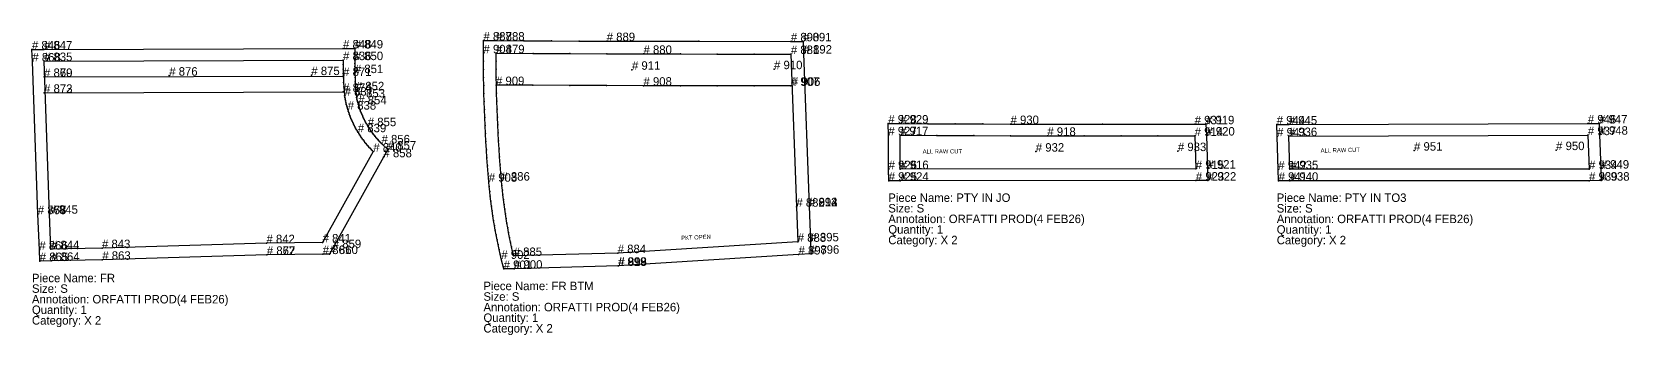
# Model space of a CAD drawing. Extents: x 0 to 6845, y -322 to 348.
# Drawn here: x 5338 to 6845, y -180 to 106 of the extents above; entities that cross this region are included whole.
import ezdxf

# ---------------------------------------------------------------- set-up
doc = ezdxf.new("R2010")
doc.units = 0

# ---------------------------------------------------------------- blocks, each defined once
blk = doc.blocks.new('FR______S')
at = {"layer": '1'}
blk.add_lwpolyline([(11.96, 89.46), (23.33, 89.49), (305.64, 90.37), (316.67, 90.41), (316.68, 79.38), (316.66, 76.31), (316.68, 73.24), (316.74, 70.18), (316.84, 67.11), (317.01, 63.05), (317.22, 58.99), (317.47, 54.93), (317.76, 50.87), (317.85, 49.18), (318, 47.5), (318.2, 45.82), (318.46, 44.15), (318.77, 42.5), (319.13, 40.87), (319.55, 39.24), (320.03, 37.63), (320.43, 36.28), (320.86, 34.93), (321.31, 33.59), (321.78, 32.26), (322.27, 30.94), (322.79, 29.62), (323.32, 28.32), (323.88, 27.02), (324.45, 25.73), (325.04, 24.45), (325.66, 23.18), (326.29, 21.92), (326.95, 20.67), (327.62, 19.42), (328.32, 18.19), (329.03, 16.98), (329.71, 15.86), (330.4, 14.76), (331.12, 13.67), (331.85, 12.59), (332.6, 11.53), (333.37, 10.48), (334.16, 9.44), (334.96, 8.42), (335.78, 7.4), (336.62, 6.41), (337.48, 5.43), (338.35, 4.46), (339.24, 3.51), (340.14, 2.57), (341.07, 1.65), (342, 0.74), (347.87, -5.13), (343.83, -12.39), (295.99, -98.17), (292.89, -103.72), (286.52, -103.81), (233.72, -104.5), (78.39, -109.16), (30.16, -110.17), (19.39, -110.39), (18.94, -99.63), (17.55, -66.11), (12.37, 78.1)], close=True, dxfattribs=at)
at = {"layer": '13'}
for p in [(141.6, 64.71), (275.72, 65.24)]:
    blk.add_point(p, dxfattribs=at)
at = {"layer": '14'}
blk.add_lwpolyline([(23.36, 78.49), (305.68, 79.37), (305.68, 75.17), (305.74, 70.96), (305.84, 66.76), (306, 62.56), (306.21, 58.36), (306.48, 54.16), (306.8, 49.97), (307.17, 45.78), (307.35, 44.1), (307.59, 42.43), (307.88, 40.77), (308.23, 39.11), (308.62, 37.47), (309.07, 35.84), (309.56, 34.23), (310.11, 32.63), (310.54, 31.23), (311, 29.84), (311.48, 28.45), (311.97, 27.07), (312.5, 25.7), (313.04, 24.34), (313.6, 22.99), (314.19, 21.64), (314.8, 20.31), (315.42, 18.98), (316.07, 17.67), (316.74, 16.37), (317.43, 15.07), (318.15, 13.79), (318.88, 12.52), (319.63, 11.26), (320.4, 10.01), (321.19, 8.78), (322, 7.56), (322.83, 6.35), (323.68, 5.16), (324.55, 3.97), (325.44, 2.81), (326.34, 1.65), (327.27, 0.51), (328.21, -0.61), (329.17, -1.72), (330.14, -2.81), (331.14, -3.89), (332.15, -4.95), (333.17, -6), (334.22, -7.03), (286.38, -92.81), (233.39, -93.51), (78.1, -98.16), (29.93, -99.17), (28.54, -65.68)], close=True, dxfattribs=at)
at = {"layer": '2'}
for p in [(11.96, 89.46), (11.96, 89.46), (23.36, 78.49), (23.36, 78.49), (305.68, 79.37), (316.67, 90.41), (23.41, 63.49), (23.41, 63.49), (23.41, 63.49), (305.73, 64.37), (305.73, 64.37), (23.45, 48.49), (23.45, 48.49), (23.45, 48.49), (305.77, 49.37), (305.77, 49.37), (334.22, -7.03), (347.87, -5.13), (29.93, -99.17), (233.39, -93.51), (233.72, -104.5), (286.38, -92.81), (292.89, -103.72), (19.39, -110.39)]:
    blk.add_point(p, dxfattribs=at)
at = {"layer": '3'}
for p in [(12.37, 78.1), (23.33, 89.49), (305.64, 90.37), (316.66, 76.31), (316.68, 79.38), (305.68, 75.17), (305.74, 70.96), (305.84, 66.76), (306, 62.56), (316.68, 73.24), (316.74, 70.18), (316.84, 67.11), (317.01, 63.05), (306.21, 58.36), (306.48, 54.16), (306.8, 49.97), (307.17, 45.78), (317.22, 58.99), (317.47, 54.93), (317.76, 50.87), (317.85, 49.18), (318, 47.5), (318.2, 45.82), (307.35, 44.1), (307.59, 42.43), (307.88, 40.77), (308.23, 39.11), (308.62, 37.47), (309.07, 35.84), (309.56, 34.23), (310.11, 32.63), (310.54, 31.23), (318.46, 44.15), (318.77, 42.5), (319.13, 40.87), (319.55, 39.24), (320.03, 37.63), (320.43, 36.28), (320.86, 34.93), (321.31, 33.59), (321.78, 32.26), (322.27, 30.94), (311, 29.84), (311.48, 28.45), (311.97, 27.07), (312.5, 25.7), (313.04, 24.34), (313.6, 22.99), (314.19, 21.64), (314.8, 20.31), (315.42, 18.98), (316.07, 17.67), (316.74, 16.37), (322.79, 29.62), (323.32, 28.32), (323.88, 27.02), (324.45, 25.73), (325.04, 24.45), (325.66, 23.18), (326.29, 21.92), (326.95, 20.67), (327.62, 19.42), (328.32, 18.19), (329.03, 16.98), (329.71, 15.86), (317.43, 15.07), (318.15, 13.79), (318.88, 12.52), (319.63, 11.26), (320.4, 10.01), (321.19, 8.78), (322, 7.56), (322.83, 6.35), (323.68, 5.16), (324.55, 3.97), (325.44, 2.81), (326.34, 1.65), (327.27, 0.51), (330.4, 14.76), (331.12, 13.67), (331.85, 12.59), (332.6, 11.53), (333.37, 10.48), (334.16, 9.44), (334.96, 8.42), (335.78, 7.4), (336.62, 6.41), (337.48, 5.43), (338.35, 4.46), (339.24, 3.51), (340.14, 2.57), (341.07, 1.65), (342, 0.74), (328.21, -0.61), (329.17, -1.72), (330.14, -2.81), (331.14, -3.89), (332.15, -4.95), (333.17, -6), (343.83, -12.39), (17.55, -66.11), (28.54, -65.68), (18.94, -99.63), (78.1, -98.16), (286.52, -103.81), (295.99, -98.17), (30.16, -110.17), (78.39, -109.16)]:
    blk.add_point(p, dxfattribs=at)
at = {"layer": '4'}
for p in [(17.55, -66.11, 10), (233.72, -104.5, 10)]:
    blk.add_point(p, dxfattribs=at)
at = {"layer": '8'}
for p, q in [((23.41, 63.49), (305.73, 64.37)), ((23.45, 48.49), (305.77, 49.37))]:
    blk.add_line(p, q, dxfattribs=at)
for p in [(23.41, 63.49), (23.45, 48.49)]:
    blk.add_point(p, dxfattribs=at)
at = {"layer": '1'}
for s, p in [('# 846', (11.96, 89.46)), ('# 846', (11.96, 89.46)), ('# 847', (23.33, 89.49)), ('# 848', (305.64, 90.37)), ('# 849', (316.67, 90.41)), ('# 868', (12.37, 78.1)), ('# 850', (316.68, 79.38)), ('# 851', (316.84, 67.11)), ('# 852', (317.76, 50.87)), ('# 853', (318.46, 44.15)), ('# 854', (320.03, 37.63)), ('# 855', (329.03, 16.98)), ('# 856', (342, 0.74)), ('# 857', (347.87, -5.13)), ('# 858', (343.83, -12.39)), ('# 867', (17.55, -66.11)), ('# 859', (295.99, -98.17)), ('# 866', (18.94, -99.63)), ('# 865', (19.39, -110.39)), ('# 864', (30.16, -110.17)), ('# 863', (78.39, -109.16)), ('# 862', (233.72, -104.5)), ('# 861', (286.52, -103.81)), ('# 860', (292.89, -103.72)), ('Size: S', (11.96, -140.39)), ('Piece Name: FR      ', (11.96, -130.39)), ('Annotation: ORFATTI PROD(4 FEB26)', (11.96, -150.39)), ('Quantity: 1', (11.96, -160.39)), ('Category: X 2', (11.96, -170.39))]:
    blk.add_text(s, height=8, dxfattribs=at).set_placement(p)
at = {"layer": '13'}
for s, p in [('# 876', (141.6, 64.71)), ('# 875', (275.72, 65.24))]:
    blk.add_text(s, height=8, dxfattribs=at).set_placement(p)
at = {"layer": '14'}
for s, p in [('# 835', (23.36, 78.49)), ('# 835', (23.36, 78.49)), ('# 836', (305.68, 79.37)), ('# 837', (307.17, 45.78)), ('# 838', (310.11, 32.63)), ('# 839', (319.63, 11.26)), ('# 840', (334.22, -7.03)), ('# 845', (28.54, -65.68)), ('# 843', (78.1, -98.16)), ('# 842', (233.39, -93.51)), ('# 841', (286.38, -92.81)), ('# 844', (29.93, -99.17))]:
    blk.add_text(s, height=8, dxfattribs=at).set_placement(p)
at = {"layer": '4'}
for s, p in [('# 878', (17.55, -66.11)), ('# 877', (233.72, -104.5))]:
    blk.add_text(s, height=8, dxfattribs=at).set_placement(p)
at = {"layer": '8'}
for s, p in [('# 869', (23.41, 63.49)), ('# 870', (23.41, 63.49)), ('# 871', (305.73, 64.37)), ('# 872', (23.45, 48.49)), ('# 873', (23.45, 48.49)), ('# 874', (305.77, 49.37))]:
    blk.add_text(s, height=8, dxfattribs=at).set_placement(p)
blk = doc.blocks.new('FR_BTMS')
at = {"layer": '1'}
blk.add_lwpolyline([(20.11, 97.87), (32.17, 97.81), (58.24, 97.65), (84.31, 97.52), (110.39, 97.42), (136.46, 97.34), (223.38, 97.17), (310.3, 97.11), (321.88, 97.11), (322.29, 85.54), (327.47, -58.62), (328.77, -91.75), (329.23, -103.46), (317.54, -104.2), (147.58, -114.89), (147.37, -114.9), (147.15, -114.91), (48.95, -117.59), (39.17, -117.86), (36.94, -108.34), (35.88, -103.85), (34.87, -99.34), (33.9, -94.83), (32.97, -90.31), (32.08, -85.77), (31.24, -81.23), (30.44, -76.69), (29.68, -72.13), (28.96, -67.57), (28.28, -63), (27.65, -58.43), (27.06, -53.85), (26.51, -49.26), (26.01, -44.67), (25.54, -40.08), (25.12, -35.48), (24.49, -27.92), (23.9, -20.35), (23.35, -12.78), (22.84, -5.21), (22.38, 2.37), (21.96, 9.95), (21.58, 17.53), (21.25, 25.11), (20.95, 32.69), (20.7, 40.28), (20.5, 47.87), (20.33, 55.46), (20.21, 63.05), (20.13, 70.64), (20.1, 78.23), (20.1, 85.82)], close=True, dxfattribs=at)
at = {"layer": '13'}
for p in [(160.29, 70.28), (294.42, 70.8)]:
    blk.add_point(p, dxfattribs=at)
at = {"layer": '14'}
blk.add_lwpolyline([(32.1, 85.81), (66.88, 85.62), (101.65, 85.47), (136.43, 85.34), (171.2, 85.24), (205.98, 85.17), (240.75, 85.12), (275.53, 85.1), (310.3, 85.11), (315.48, -59.07), (316.78, -92.22), (146.83, -102.91), (48.62, -105.6), (47.59, -101.21), (46.6, -96.81), (45.65, -92.4), (44.74, -87.98), (43.87, -83.56), (43.04, -79.12), (42.26, -74.68), (41.52, -70.23), (40.82, -65.78), (40.16, -61.32), (39.54, -56.85), (38.96, -52.38), (38.43, -47.9), (37.94, -43.42), (37.49, -38.93), (37.08, -34.44), (36.45, -26.94), (35.87, -19.44), (35.33, -11.93), (34.83, -4.43), (34.37, 3.08), (33.95, 10.6), (33.58, 18.11), (33.25, 25.63), (32.96, 33.15), (32.71, 40.67), (32.5, 48.19), (32.34, 55.71), (32.22, 63.24), (32.14, 70.76), (32.1, 78.28)], close=True, dxfattribs=at)
at = {"layer": '2'}
for p in [(20.11, 97.87), (20.11, 97.87), (321.88, 97.11), (32.1, 85.81), (32.1, 85.81), (310.3, 85.11), (31.94, 55.81), (31.94, 55.81), (311.38, 55.11), (311.38, 55.11), (311.38, 55.11), (327.47, -58.62), (327.47, -58.62), (146.83, -102.91), (316.78, -92.22), (329.23, -103.46), (39.17, -117.86), (48.62, -105.6)]:
    blk.add_point(p, dxfattribs=at)
at = {"layer": '3'}
for p in [(32.17, 97.81), (58.24, 97.65), (84.31, 97.52), (110.39, 97.42), (136.46, 97.34), (223.38, 97.17), (310.3, 97.11), (20.1, 85.82), (20.1, 78.23), (32.1, 78.28), (66.88, 85.62), (101.65, 85.47), (136.43, 85.34), (171.2, 85.24), (205.98, 85.17), (240.75, 85.12), (275.53, 85.1), (322.29, 85.54), (20.13, 70.64), (20.21, 63.05), (32.14, 70.76), (32.22, 63.24), (20.33, 55.46), (20.5, 47.87), (32.34, 55.71), (32.5, 48.19), (66.74, 55.62), (101.55, 55.46), (136.35, 55.34), (171.15, 55.24), (205.94, 55.16), (240.72, 55.12), (275.51, 55.1), (310.3, 55.11), (20.7, 40.28), (20.95, 32.69), (32.71, 40.67), (32.96, 33.15), (21.25, 25.11), (21.58, 17.53), (33.25, 25.63), (33.58, 18.11), (21.96, 9.95), (22.38, 2.37), (33.95, 10.6), (34.37, 3.08), (22.84, -5.21), (23.35, -12.78), (34.83, -4.43), (35.33, -11.93), (23.9, -20.35), (24.49, -27.92), (35.87, -19.44), (36.45, -26.94), (25.12, -35.48), (25.54, -40.08), (26.01, -44.67), (37.08, -34.44), (37.49, -38.93), (37.94, -43.42), (26.51, -49.26), (27.06, -53.85), (27.65, -58.43), (38.43, -47.9), (38.96, -52.38), (39.54, -56.85), (315.48, -59.07), (28.28, -63), (28.96, -67.57), (29.68, -72.13), (40.16, -61.32), (40.82, -65.78), (41.52, -70.23), (42.26, -74.68), (30.44, -76.69), (31.24, -81.23), (32.08, -85.77), (32.97, -90.31), (43.04, -79.12), (43.87, -83.56), (44.74, -87.98), (33.9, -94.83), (34.87, -99.34), (35.88, -103.85), (45.65, -92.4), (46.6, -96.81), (47.59, -101.21), (317.54, -104.2), (328.77, -91.75), (36.94, -108.34), (48.95, -117.59), (147.15, -114.91), (147.37, -114.9), (147.58, -114.89)]:
    blk.add_point(p, dxfattribs=at)
at = {"layer": '4'}
for p in [(327.47, -58.62, 10), (147.15, -114.91, 10)]:
    blk.add_point(p, dxfattribs=at)
at = {"layer": '8'}
blk.add_lwpolyline([(311.38, 55.11), (310.3, 55.11), (275.51, 55.1), (240.72, 55.12), (205.94, 55.16), (171.15, 55.24), (136.35, 55.34), (101.55, 55.46), (66.74, 55.62), (31.94, 55.81)], dxfattribs=at)
blk.add_point((311.38, 55.11), dxfattribs=at)
at = {"layer": '1'}
for s, p in [('# 887', (20.11, 97.87)), ('# 887', (20.11, 97.87)), ('# 888', (32.17, 97.81)), ('# 904', (20.1, 85.82)), ('# 889', (136.46, 97.34)), ('# 890', (310.3, 97.11)), ('# 891', (321.88, 97.11)), ('# 892', (322.29, 85.54)), ('# 903', (25.12, -35.48)), ('# 893', (327.47, -58.62)), ('# 894', (327.47, -58.62)), ('# 895', (328.77, -91.75)), ('# 902', (36.94, -108.34)), ('# 897', (317.54, -104.2)), ('# 896', (329.23, -103.46)), ('# 901', (39.17, -117.86)), ('# 900', (48.95, -117.59)), ('# 899', (147.15, -114.91)), ('# 898', (147.58, -114.89)), ('Piece Name: FR BTM', (20.1, -137.86)), ('Annotation: ORFATTI PROD(4 FEB26)', (20.1, -157.86)), ('Size: S', (20.1, -147.86)), ('Quantity: 1', (20.1, -167.86)), ('Category: X 2', (20.1, -177.86))]:
    blk.add_text(s, height=8, dxfattribs=at).set_placement(p)
at = {"layer": '13'}
for s, p in [('# 911', (160.29, 70.28)), ('# 910', (294.42, 70.8))]:
    blk.add_text(s, height=8, dxfattribs=at).set_placement(p)
at = {"layer": '14'}
for s, p in [('# 879', (32.1, 85.81)), ('# 879', (32.1, 85.81)), ('# 880', (171.2, 85.24)), ('# 881', (310.3, 85.11)), ('# 886', (37.08, -34.44)), ('# 882', (315.48, -59.07)), ('# 883', (316.78, -92.22)), ('# 885', (48.62, -105.6)), ('# 884', (146.83, -102.91))]:
    blk.add_text(s, height=8, dxfattribs=at).set_placement(p)
at = {"layer": '19'}
blk.add_text('PKT OPEN', height=4, rotation=2.49, dxfattribs=at).set_placement((206.83, -90.55))
at = {"layer": '4'}
for s, p in [('# 912', (327.47, -58.62)), ('# 913', (147.15, -114.91))]:
    blk.add_text(s, height=8, dxfattribs=at).set_placement(p)
at = {"layer": '8'}
for s, p in [('# 909', (31.94, 55.81)), ('# 908', (171.15, 55.24)), ('# 907', (310.3, 55.11)), ('# 905', (311.38, 55.11)), ('# 906', (311.38, 55.11))]:
    blk.add_text(s, height=8, dxfattribs=at).set_placement(p)
blk = doc.blocks.new('PTY_IN_JOS')
at = {"layer": '1'}
blk.add_lwpolyline([(319.92, 18.77), (320.28, 8.14), (321.33, -23.07), (321.71, -34.44), (310.34, -34.44), (31.34, -34.52), (20.42, -34.52), (20.33, -23.61), (20.09, 8.38), (20, 19.53), (31.15, 19.47), (57.22, 19.31), (83.29, 19.18), (109.36, 19.08), (135.44, 19), (222.36, 18.84), (309.28, 18.77)], close=True, dxfattribs=at)
at = {"layer": '13'}
for p in [(159.28, -7.06), (293.4, -6.54)]:
    blk.add_point(p, dxfattribs=at)
at = {"layer": '14'}
blk.add_lwpolyline([(309.28, 7.77), (310.33, -23.44), (31.33, -23.52), (31.09, 8.47), (65.86, 8.28), (100.64, 8.13), (135.41, 8), (170.19, 7.9), (204.96, 7.83), (239.73, 7.78), (274.51, 7.76)], close=True, dxfattribs=at)
at = {"layer": '2'}
for p in [(20, 19.53), (319.92, 18.77), (319.92, 18.77), (31.09, 8.47), (309.28, 7.77), (309.28, 7.77), (31.33, -23.52), (310.33, -23.44), (20.42, -34.52), (321.71, -34.44)]:
    blk.add_point(p, dxfattribs=at)
at = {"layer": '3'}
for p in [(31.15, 19.47), (57.22, 19.31), (83.29, 19.18), (109.36, 19.08), (135.44, 19), (222.36, 18.84), (309.28, 18.77), (20.09, 8.38), (65.86, 8.28), (100.64, 8.13), (135.41, 8), (170.19, 7.9), (204.96, 7.83), (239.73, 7.78), (274.51, 7.76), (320.28, 8.14), (20.33, -23.61), (321.33, -23.07), (31.34, -34.52), (310.34, -34.44)]:
    blk.add_point(p, dxfattribs=at)
at = {"layer": '1'}
for s, p in [('# 928', (20, 19.53)), ('# 927', (20.09, 8.38)), ('# 929', (31.15, 19.47)), ('# 930', (135.44, 19)), ('# 931', (309.28, 18.77)), ('# 919', (319.92, 18.77)), ('# 919', (319.92, 18.77)), ('# 920', (320.28, 8.14)), ('# 921', (321.33, -23.07)), ('# 926', (20.33, -23.61)), ('# 925', (20.42, -34.52)), ('# 924', (31.34, -34.52)), ('# 923', (310.34, -34.44)), ('# 922', (321.71, -34.44)), ('Size: S', (20, -64.52)), ('Piece Name: PTY IN JO', (20, -54.52)), ('Annotation: ORFATTI PROD(4 FEB26)', (20, -74.52)), ('Quantity: 1', (20, -84.52)), ('Category: X 2', (20, -94.52))]:
    blk.add_text(s, height=8, dxfattribs=at).set_placement(p)
at = {"layer": '13'}
for s, p in [('# 932', (159.28, -7.06)), ('# 933', (293.4, -6.54))]:
    blk.add_text(s, height=8, dxfattribs=at).set_placement(p)
at = {"layer": '14'}
for s, p in [('# 917', (31.09, 8.47)), ('# 918', (170.19, 7.9)), ('# 914', (309.28, 7.77)), ('# 914', (309.28, 7.77)), ('# 916', (31.33, -23.52)), ('# 915', (310.33, -23.44))]:
    blk.add_text(s, height=8, dxfattribs=at).set_placement(p)
at = {"layer": '19'}
blk.add_text('ALL RAW CUT', height=4, rotation=0.22, dxfattribs=at).set_placement((52.48, -8.84))
blk = doc.blocks.new('PTY_IN_TO3S')
at = {"layer": '1'}
blk.add_lwpolyline([(318.24, -34.46), (306.83, -34.47), (24.39, -34.56), (13.75, -34.56), (13.39, -23.93), (12.34, 7.28), (11.96, 18.62), (23.3, 18.65), (305.62, 19.53), (316.26, 19.57), (316.65, 8.94), (317.82, -23.07)], close=True, dxfattribs=at)
at = {"layer": '13'}
for p in [(141.57, -6.13), (275.7, -5.6)]:
    blk.add_point(p, dxfattribs=at)
at = {"layer": '14'}
blk.add_lwpolyline([(306.83, -23.47), (24.39, -23.56), (23.34, 7.65), (305.65, 8.53)], close=True, dxfattribs=at)
at = {"layer": '2'}
for p in [(11.96, 18.62), (316.26, 19.57), (23.34, 7.65), (305.65, 8.53), (24.39, -23.56), (306.83, -23.47), (306.83, -23.47), (13.75, -34.56), (318.24, -34.46), (318.24, -34.46)]:
    blk.add_point(p, dxfattribs=at)
at = {"layer": '3'}
for p in [(23.3, 18.65), (305.62, 19.53), (12.34, 7.28), (316.65, 8.94), (13.39, -23.93), (317.82, -23.07), (24.39, -34.56), (306.83, -34.47)]:
    blk.add_point(p, dxfattribs=at)
at = {"layer": '1'}
for s, p in [('# 944', (11.96, 18.62)), ('# 943', (12.34, 7.28)), ('# 945', (23.3, 18.65)), ('# 946', (305.62, 19.53)), ('# 947', (316.26, 19.57)), ('# 948', (316.65, 8.94)), ('# 949', (317.82, -23.07)), ('# 942', (13.39, -23.93)), ('# 941', (13.75, -34.56)), ('# 940', (24.39, -34.56)), ('# 939', (306.83, -34.47)), ('# 938', (318.24, -34.46)), ('# 938', (318.24, -34.46)), ('Size: S', (11.96, -64.56)), ('Piece Name: PTY IN TO3', (11.96, -54.56)), ('Annotation: ORFATTI PROD(4 FEB26)', (11.96, -74.56)), ('Quantity: 1', (11.96, -84.56)), ('Category: X 2', (11.96, -94.56))]:
    blk.add_text(s, height=8, dxfattribs=at).set_placement(p)
at = {"layer": '13'}
for s, p in [('# 951', (141.57, -6.13)), ('# 950', (275.7, -5.6))]:
    blk.add_text(s, height=8, dxfattribs=at).set_placement(p)
at = {"layer": '14'}
for s, p in [('# 936', (23.34, 7.65)), ('# 937', (305.65, 8.53)), ('# 935', (24.39, -23.56)), ('# 934', (306.83, -23.47)), ('# 934', (306.83, -23.47))]:
    blk.add_text(s, height=8, dxfattribs=at).set_placement(p)
at = {"layer": '19'}
blk.add_text('ALL RAW CUT', height=4, rotation=1.22, dxfattribs=at).set_placement((53.43, -8))

msp = doc.modelspace()

# ---------------------------------------------------------------- block references
at = {"layer": '1'}
for name, p in [('FR_BTMS', (5743.7, 0)), ('FR______S', (5325.59, 0)), ('PTY_IN_JOS', (6125.94, 0)), ('PTY_IN_TO3S', (6500.69, 0))]:
    msp.add_blockref(name, p, dxfattribs=at)

doc.saveas('drawing.dxf')
